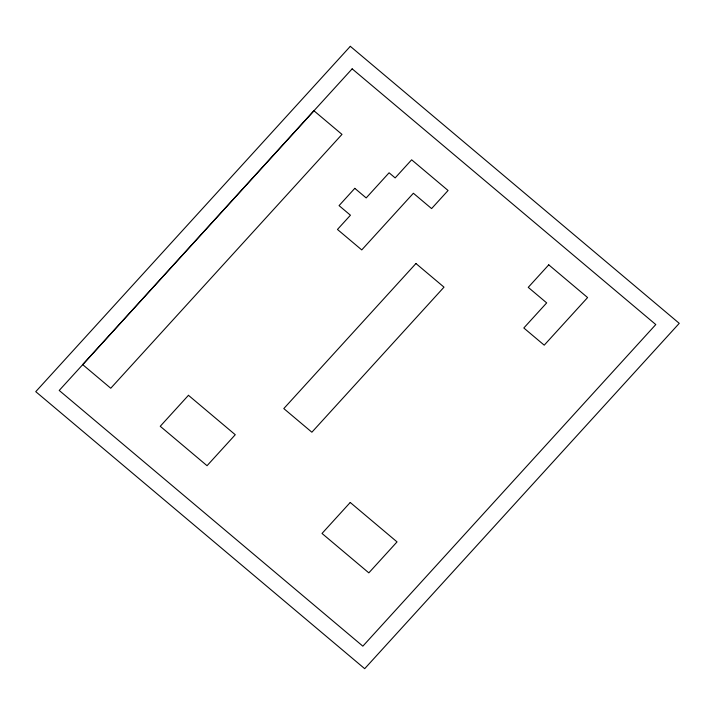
<?xml version="1.0" encoding="UTF-8"?>
<svg xmlns="http://www.w3.org/2000/svg" width="715" height="715" viewBox="0 0 715 715"><rect width="100%" height="100%" fill="white"/><g stroke="black" fill="none" stroke-linecap="round" stroke-linejoin="round"><path stroke-width="1.07" d="M350.314 46.323L35.75 391.659L364.686 668.677L679.25 323.341L350.314 46.323M313.921 110.754L82.681 364.614L110.754 388.245L341.985 134.393L313.921 110.754M352.155 68.837L59.211 390.444L362.845 646.163L655.789 324.556L352.155 68.837M354.801 188.34L339.062 205.625L350.439 215.215L337.462 229.461L361.754 249.919L413.377 193.247L431.592 208.592L448.073 190.494L411.643 159.811L395.154 177.91L389.085 172.789L366.187 197.93L354.801 188.34M188.456 395.306L160.24 426.283L207.046 465.706L235.262 434.729L188.456 395.306M415.942 263.522L283.801 408.578L311.874 432.218L444.006 287.153L415.942 263.522M548.754 264.836L528.242 287.358L546.68 302.892L523.818 327.988L544.222 345.166L587.596 297.556L548.754 264.836M350.234 502.475L322.018 533.453L368.833 572.867L397.04 541.899L350.234 502.475"/></g></svg>
